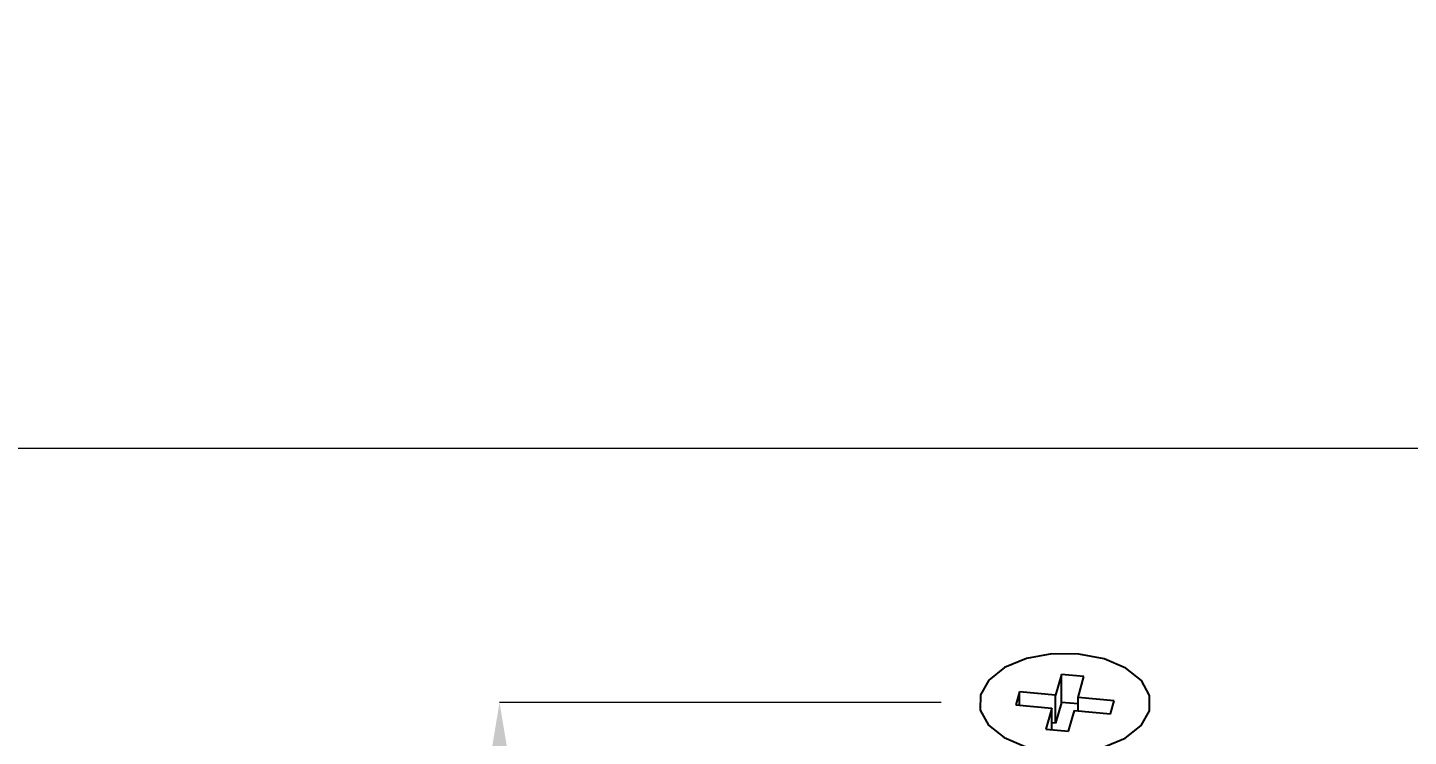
# Model space of a CAD drawing. Extents: x 16296680691 to 16296681342, y -37409617466 to -37409616989.
# Drawn here: x 16296680768.55 to 16296680814.45, y -37409617322.11 to -37409617298.56 of the extents above; entities that cross this region are included whole.
import ezdxf

# ---------------------------------------------------------------- set-up
doc = ezdxf.new("R2010")
doc.units = 0
doc.header["$LTSCALE"] = 10
doc.header["$MEASUREMENT"] = 0
doc.header["$PDMODE"] = 3
doc.header["$PDSIZE"] = -10
doc.layers.get('0').update_dxf_attribs({"linetype": 'CONTINUOUS'})
doc.layers.get('DEFPOINTS').update_dxf_attribs({"linetype": 'CONTINUOUS'})
doc.styles.add('Daelim Dimension', font='')
doc.styles.get('Daelim Dimension').set_extended_font_data('NanumGothic')
doc.dimstyles.new('DEFAULT', dxfattribs={"dimscale": 2, "dimtxt": 2, "dimasz": 2, "dimexe": 0, "dimexo": 2, "dimgap": 1, "dimtad": 1, "dimdec": 1, "dimzin": 9, "dimdsep": 46, "dimtxsty": 'Daelim Dimension', "dimcen": 0.5, "dimclrd": 252, "dimclre": 252, "dimclrt": 3, "dimadec": 1, "dimazin": 0, "dimtfac": 1, "dimtdec": 1, "dimtix": 1, "dimtmove": 0, "dimatfit": 3, "dimfxl": 1, "dimtolj": 1, "dimtzin": 1, "dimlwd": 9, "dimlwe": 9, "dimarcsym": 0})

# ---------------------------------------------------------------- blocks, each defined once
blk = doc.blocks.new('*D9')
at = {"color": 5, "lineweight": 9, "transparency": 16777216}
for p, q in [((16296680737.304319, -37409617313.516151), (16296680737.304319, -37409617312.548286)), ((16296681192.8771, -37409617312.548286), (16296680741.304319, -37409617312.548286)), ((16296681196.8771, -37409617314.316147), (16296681196.8771, -37409617312.548286))]:
    blk.add_line(p, q, dxfattribs=at)
at = {"color": 5, "transparency": 16777216}
for points in [[(16296680741.304319, -37409617311.88163), (16296680741.304319, -37409617313.214958), (16296680737.304319, -37409617312.548286)], [(16296681192.8771, -37409617311.88163), (16296681192.8771, -37409617313.214958), (16296681196.8771, -37409617312.548286)]]:
    blk.add_solid(points, dxfattribs=at)
at = {"layer": 'DEFPOINTS', "color": 0, "transparency": 16777216}
for p in [(16296680737.304319, -37409617312.548286), (16296680737.304319, -37409617317.516151), (16296681196.8771, -37409617318.316147)]:
    blk.add_point(p, dxfattribs=at)
at = {"color": 7, "transparency": 16777216, "insert": (16296680967.09071, -37409617305.11911), "char_height": 10, "attachment_point": 5, "style": 'Daelim Dimension'}
blk.add_mtext('\\A1;510', dxfattribs=at)
blk = doc.blocks.new('*D13')
at = {"color": 5, "lineweight": 9, "transparency": 16777216}
for p, q in [((16296680798.914021, -37409617320.981529), (16296680784.239401, -37409617320.981529)), ((16296680784.239401, -37409617324.981529), (16296680784.239401, -37409617347.756683)), ((16296680799.25423, -37409617351.756683), (16296680784.239401, -37409617351.756683))]:
    blk.add_line(p, q, dxfattribs=at)
at = {"color": 5, "transparency": 16777216}
for points in [[(16296680783.572729, -37409617324.981529), (16296680784.906071, -37409617324.981529), (16296680784.239401, -37409617320.981529)], [(16296680783.572729, -37409617347.756683), (16296680784.906071, -37409617347.756683), (16296680784.239401, -37409617351.756683)]]:
    blk.add_solid(points, dxfattribs=at)
at = {"layer": 'DEFPOINTS', "color": 0, "transparency": 16777216}
for p in [(16296680802.914021, -37409617320.981529), (16296680784.239401, -37409617351.756683), (16296680803.25423, -37409617351.756683)]:
    blk.add_point(p, dxfattribs=at)
at = {"color": 7, "transparency": 16777216, "insert": (16296680776.8102, -37409617336.369087), "char_height": 10, "attachment_point": 5, "rotation": 90, "style": 'Daelim Dimension'}
blk.add_mtext('\\A1;50', dxfattribs=at)

msp = doc.modelspace()

# ---------------------------------------------------------------- linework, layer by layer
at = {"color": 7, "linetype": 'Continuous', "lineweight": 25}
for p, q in [((16296680802.914789, -37409617320.053703), (16296680802.719431, -37409617320.744293)), ((16296680802.914009, -37409617320.981506), (16296680802.914789, -37409617320.053703)), ((16296680803.66247, -37409617320.124619), (16296680802.914789, -37409617320.053703)), ((16296680803.4671, -37409617320.815224), (16296680803.66247, -37409617320.124619)), ((16296680801.523149, -37409617320.630821), (16296680801.401051, -37409617321.062447)), ((16296680801.522779, -37409617321.07399), (16296680801.523149, -37409617320.630821)), ((16296680802.719431, -37409617320.744293), (16296680801.523149, -37409617320.630821)), ((16296680802.718639, -37409617321.672112), (16296680802.719431, -37409617320.744293)), ((16296680803.46673, -37409617321.258392), (16296680803.4671, -37409617320.815224)), ((16296680804.66338, -37409617320.928703), (16296680803.4671, -37409617320.815224)), ((16296680801.401051, -37409617321.062447), (16296680802.59733, -37409617321.175919)), ((16296680802.59733, -37409617321.175919), (16296680802.40196, -37409617321.866524)), ((16296680802.596729, -37409617321.884987), (16296680802.59733, -37409617321.175919)), ((16296680802.914009, -37409617320.981506), (16296680802.718639, -37409617321.672112)), ((16296680803.466921, -37409617321.033958), (16296680802.914009, -37409617320.981506)), ((16296680803.149639, -37409617321.937439), (16296680803.344999, -37409617321.246841)), ((16296680803.344999, -37409617321.246841), (16296680804.541281, -37409617321.360321)), ((16296680804.541281, -37409617321.360321), (16296680804.66338, -37409617320.928703)), ((16296680802.718639, -37409617321.672112), (16296680802.59692, -37409617321.660568)), ((16296680802.40196, -37409617321.866524), (16296680803.149639, -37409617321.937439))]:
    msp.add_line(p, q, dxfattribs=at)
at = {"color": 7, "linetype": 'Continuous', "lineweight": 25, "flags": 128}
msp.add_lwpolyline([(16296680803.49115, -37409617319.373283), (16296680802.60029, -37409617319.3703), (16296680801.751711, -37409617319.526421), (16296680801.028481, -37409617319.826347), (16296680800.501381, -37409617320.24073), (16296680800.222019, -37409617320.728996), (16296680800.217751, -37409617321.243362), (16296680800.48897, -37409617321.733467), (16296680801.00914, -37409617322.151337), (16296680801.72735, -37409617322.456093), (16296680802.57328, -37409617322.617867), (16296680803.46414, -37409617322.620827), (16296680804.312719, -37409617322.464722), (16296680805.03595, -37409617322.164787), (16296680805.563049, -37409617321.750412), (16296680805.842409, -37409617321.262138), (16296680805.846689, -37409617320.74778), (16296680805.57546, -37409617320.257668), (16296680805.05529, -37409617319.83979), (16296680804.33709, -37409617319.535049), (16296680803.49115, -37409617319.373283)], dxfattribs=at)

# ---------------------------------------------------------------- dimensions: what is measured, and where the dimension line sits
at = {"color": 7}
dim = msp.add_linear_dim(base=(16296680737.304319, -37409617312.548286), p1=(16296681196.8771, -37409617318.316147), p2=(16296680737.304319, -37409617317.516151), angle=180, text='510', dimstyle='DEFAULT', override={"dimtxt": 5, "dimclrd": 5, "dimclre": 5, "dimclrt": 7}, dxfattribs=at)
dim.commit()
dim.dimension.update_dxf_attribs({"geometry": '*D9', "text_midpoint": (16296680967.09071, -37409617312.548286), "dimtype": 160})
dim = msp.add_linear_dim(base=(16296680784.239401, -37409617351.756683), p1=(16296680802.914009, -37409617320.981506), p2=(16296680803.254219, -37409617351.756668), angle=90, text='50', dimstyle='DEFAULT', override={"dimtxt": 5, "dimclrd": 5, "dimclre": 5, "dimclrt": 7}, dxfattribs=at)
dim.commit()
dim.dimension.update_dxf_attribs({"geometry": '*D13', "text_midpoint": (16296680776.8102, -37409617336.369087)})

doc.saveas('drawing.dxf')
